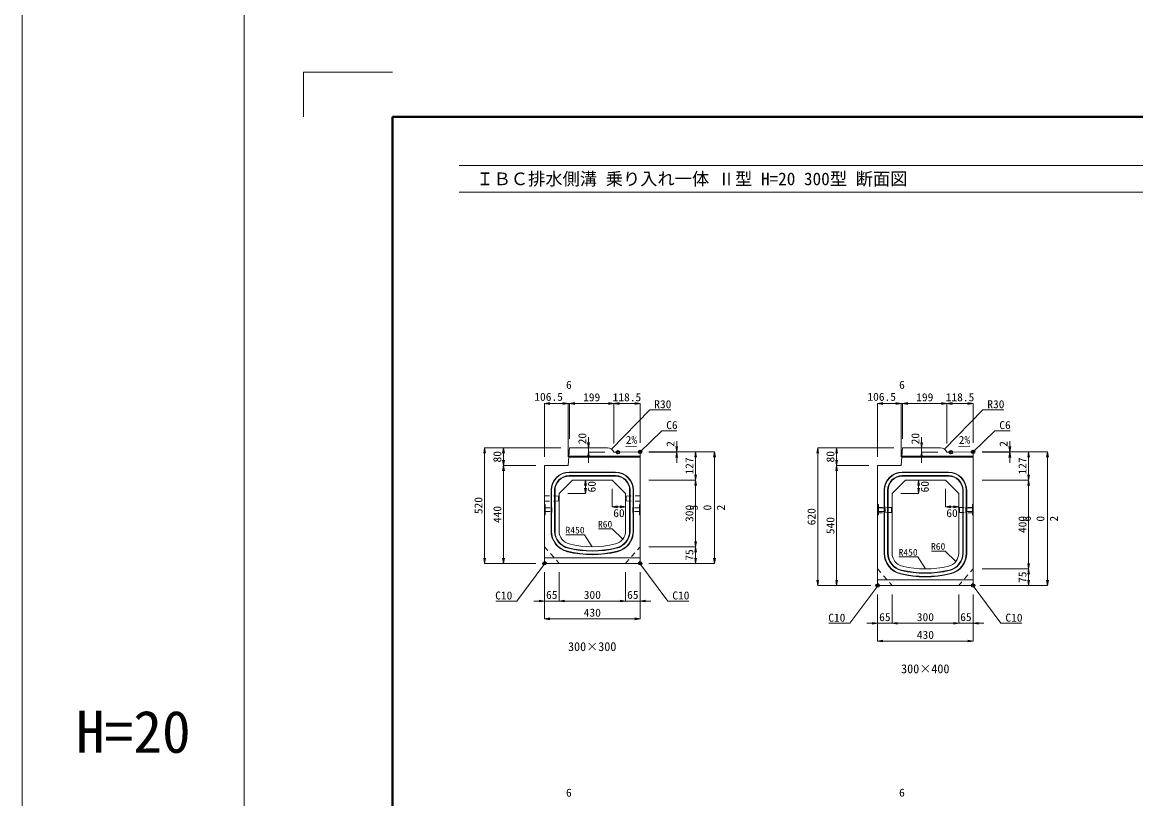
# Model space of a CAD drawing. Units: millimetres at full size; some dimension numbers follow another scale. Extents: x -1267 to 18002, y -8040 to 14480.
# Drawn here: x -1267 to 3747, y 2668 to 6165 of the extents above; entities that cross this region are included whole.
import ezdxf
from ezdxf.enums import TextEntityAlignment as Align

# ---------------------------------------------------------------- set-up
doc = ezdxf.new("R2010")
doc.units = ezdxf.units.MM
doc.header["$LTSCALE"] = 30
doc.header["$PDMODE"] = 32
doc.header["$PDSIZE"] = 15
doc.linetypes.add('USER1', pattern=[1.35, 0.75, -0.6])
for name, color, linetype, lineweight in [('0_2', 7, 'Continuous', 13), ('Defpoints_3', 1, 'Continuous', 13), ('インサート', 3, 'USER1', 9), ('吊りマスター', 4, 'USER1', 9), ('図枠', 7, 'Continuous', 5), ('寸法線', 7, 'Continuous', 13), ('引出線', 4, 'Continuous', 13), ('本体', 2, 'Continuous', 13), ('目地', 132, 'Continuous', 5)]:
    doc.layers.add(name, color=color, linetype=linetype, lineweight=lineweight)
doc.layers.add('作業エリア', color=11, linetype='Continuous')
doc.styles.add('ＭＳ ゴシック', font='')
doc.styles.add('ＭＳ 明朝', font='')
doc.styles.get('ＭＳ ゴシック').set_extended_font_data('MS Gothic')
doc.styles.get('ＭＳ 明朝').set_extended_font_data('MS Mincho')

# ---------------------------------------------------------------- blocks, each defined once
blk = doc.blocks.new('open_arrow')
at = {"color": 0, "linetype": 'Continuous', "lineweight": -2}
blk.add_lwpolyline([(7.5, 1.25), (0, 0), (7.5, -1.25)], dxfattribs=at)

msp = doc.modelspace()

# ---------------------------------------------------------------- linework, layer by layer
at = {"layer": '0_2', "color": 5}
for p, q in [((-1267.22, 14480.25), (-1267.22, -8040.25)), ((-267.22, 14480.25), (-267.22, -8040.25))]:
    msp.add_line(p, q, dxfattribs=at)
at = {"layer": 'Defpoints_3'}
for p, q in [((0, 5940), (400, 5940)), ((0, 5740), (0, 5940))]:
    msp.add_line(p, q, dxfattribs=at)
at = {"layer": 'インサート'}
for p, q in [((1088.2, 3978.84), (1115.2, 3978.84)), ((1088.2, 3978.84), (1088.2, 3961.84)), ((1088.2, 3961.84), (1115.2, 3961.84)), ((1118.2, 3982.84), (1115.2, 3982.84)), ((1115.2, 3982.84), (1115.2, 3957.84)), ((1118.2, 3957.84), (1118.2, 3982.84)), ((1481.8, 3982.84), (1484.8, 3982.84)), ((1481.8, 3957.84), (1481.8, 3982.84)), ((1484.8, 3982.84), (1484.8, 3957.84)), ((1511.8, 3978.84), (1484.8, 3978.84)), ((1511.8, 3961.84), (1484.8, 3961.84)), ((1511.8, 3978.84), (1511.8, 3961.84)), ((2588.2, 3978.84), (2615.2, 3978.84)), ((2588.2, 3978.84), (2588.2, 3961.84)), ((2588.2, 3961.84), (2615.2, 3961.84)), ((2618.2, 3982.84), (2615.2, 3982.84)), ((2615.2, 3982.84), (2615.2, 3957.84)), ((2618.2, 3957.84), (2618.2, 3982.84)), ((2981.8, 3982.84), (2984.8, 3982.84)), ((2981.8, 3957.84), (2981.8, 3982.84)), ((2984.8, 3982.84), (2984.8, 3957.84)), ((3011.8, 3978.84), (2984.8, 3978.84)), ((3011.8, 3961.84), (2984.8, 3961.84)), ((3011.8, 3978.84), (3011.8, 3961.84)), ((1115.2, 3957.84), (1118.2, 3957.84)), ((1484.8, 3957.84), (1481.8, 3957.84)), ((2615.2, 3957.84), (2618.2, 3957.84)), ((2984.8, 3957.84), (2981.8, 3957.84))]:
    msp.add_line(p, q, dxfattribs=at)
at = {"layer": '作業エリア'}
for p in [(1415, 4228.34), (1515, 4230.34), (1515, 4230.34), (2915, 4228.34), (3015, 4230.34), (3015, 4230.34), (1085, 3728.34), (1515, 3728.34), (2585, 3628.34), (3015, 3628.34)]:
    msp.add_point(p, dxfattribs=at)
at = {"layer": '吊りマスター'}
for p, q in [((1085, 4032.84), (1085, 4007.84)), ((1085, 4032.84), (1147, 4031.34)), ((1147, 4031.34), (1147, 4009.34)), ((1515, 4032.84), (1453, 4031.34)), ((1453, 4031.34), (1453, 4009.34)), ((1515, 4032.84), (1515, 4007.84)), ((1085, 4007.84), (1147, 4009.34)), ((1515, 4007.84), (1453, 4009.34)), ((2585, 3980.84), (2585, 3955.84)), ((2585, 3980.84), (2647, 3979.34)), ((2647, 3979.34), (2647, 3957.34)), ((3015, 3980.84), (2953, 3979.34)), ((2953, 3979.34), (2953, 3957.34)), ((3015, 3980.84), (3015, 3955.84)), ((2585, 3955.84), (2647, 3957.34)), ((3015, 3955.84), (2953, 3957.34))]:
    msp.add_line(p, q, dxfattribs=at)
at = {"layer": '図枠', "lineweight": 40}
for p, q in [((400, 200), (400, 5740)), ((400, 5740), (8200, 5740))]:
    msp.add_line(p, q, dxfattribs=at)
at = {"layer": '図枠', "lineweight": 13}
for p, q in [((700, 5520), (7900, 5520)), ((700, 5400), (7900, 5400))]:
    msp.add_line(p, q, dxfattribs=at)
at = {"layer": '寸法線'}
for p, q in [((1085, 4448.34), (1191.5, 4448.34)), ((1085, 4208.34), (1085, 4448.34)), ((1167.5, 4448.34), (1221.5, 4448.34)), ((1191.5, 4208.34), (1191.5, 4448.34)), ((1191.5, 4208.34), (1191.5, 4448.34)), ((1197.5, 4448.34), (1396.63, 4448.34)), ((1197.5, 4288.34), (1197.5, 4448.34)), ((1197.5, 4288.34), (1197.5, 4448.34)), ((1396.63, 4448.34), (1515, 4448.34)), ((1396.63, 4268.34), (1396.63, 4448.34)), ((1396.63, 4268.34), (1396.63, 4448.34)), ((1515, 4270.34), (1515, 4448.34)), ((2585, 4448.34), (2691.5, 4448.34)), ((2585, 4208.34), (2585, 4448.34)), ((2667.5, 4448.34), (2721.5, 4448.34)), ((2691.5, 4208.34), (2691.5, 4448.34)), ((2691.5, 4208.34), (2691.5, 4448.34)), ((2697.5, 4448.34), (2896.63, 4448.34)), ((2697.5, 4288.34), (2697.5, 4448.34)), ((2697.5, 4288.34), (2697.5, 4448.34)), ((2896.63, 4448.34), (3015, 4448.34)), ((2896.63, 4268.34), (2896.63, 4448.34)), ((2896.63, 4268.34), (2896.63, 4448.34)), ((3015, 4270.34), (3015, 4448.34)), ((1282.93, 4296.34), (1282.93, 4180.34)), ((1680.07, 4180.34), (1680.07, 4278.34)), ((2782.93, 4296.34), (2782.93, 4180.34)), ((3180.07, 4180.34), (3180.07, 4278.34)), ((815.14, 3728.34), (815.14, 4248.34)), ((1157.5, 4248.34), (815.14, 4248.34)), ((900.14, 4168.34), (900.14, 4248.34)), ((1157.5, 4248.34), (900.14, 4248.34)), ((1356.63, 4228.34), (1282.93, 4228.34)), ((1555, 4230.34), (1850.07, 4230.34)), ((1555, 4230.34), (1765.07, 4230.34)), ((1555, 4230.34), (1680.07, 4230.34)), ((1555, 4228.34), (1680.07, 4228.34)), ((1765.07, 4103.34), (1765.07, 4230.34)), ((1850.07, 3728.34), (1850.07, 4230.34)), ((2315.14, 3628.34), (2315.14, 4248.34)), ((2657.5, 4248.34), (2315.14, 4248.34)), ((2400.14, 4168.34), (2400.14, 4248.34)), ((2657.5, 4248.34), (2400.14, 4248.34)), ((2856.63, 4228.34), (2782.93, 4228.34)), ((3055, 4230.34), (3350.07, 4230.34)), ((3055, 4230.34), (3265.07, 4230.34)), ((3055, 4230.34), (3180.07, 4230.34)), ((3055, 4228.34), (3180.07, 4228.34)), ((3265.07, 4103.34), (3265.07, 4230.34)), ((3350.07, 3628.34), (3350.07, 4230.34)), ((900.14, 3728.34), (900.14, 4168.34)), ((1045, 4168.34), (900.14, 4168.34)), ((1045, 4168.34), (900.14, 4168.34)), ((2400.14, 3628.34), (2400.14, 4168.34)), ((2545, 4168.34), (2400.14, 4168.34)), ((2545, 4168.34), (2400.14, 4168.34)), ((1250, 4103.34), (1269.29, 4103.34)), ((1269.29, 4043.34), (1269.29, 4103.34)), ((1390, 4063.34), (1390, 3982.61)), ((1555, 4103.34), (1765.07, 4103.34)), ((1555, 4103.34), (1765.07, 4103.34)), ((1765.07, 3803.34), (1765.07, 4103.34)), ((2750, 4103.34), (2769.29, 4103.34)), ((2769.29, 4043.34), (2769.29, 4103.34)), ((2890, 4063.34), (2890, 3982.61)), ((3055, 4103.34), (3265.07, 4103.34)), ((3055, 4103.34), (3265.07, 4103.34)), ((3265.07, 3703.34), (3265.07, 4103.34)), ((1190, 4043.34), (1269.29, 4043.34)), ((2690, 4043.34), (2769.29, 4043.34)), ((1390, 3982.61), (1450, 3982.61)), ((1450, 4003.34), (1450, 3982.61)), ((2890, 3982.61), (2950, 3982.61)), ((2950, 4003.34), (2950, 3982.61)), ((1555, 3803.34), (1765.07, 3803.34)), ((1555, 3803.34), (1765.07, 3803.34)), ((1765.07, 3728.34), (1765.07, 3803.34)), ((1045, 3728.34), (815.14, 3728.34)), ((1045, 3728.34), (900.14, 3728.34)), ((1555, 3728.34), (1765.07, 3728.34)), ((1555, 3728.34), (1850.07, 3728.34)), ((1085, 3688.34), (1085, 3558.34)), ((1085, 3688.34), (1085, 3478.34)), ((1150, 3688.34), (1150, 3558.34)), ((1150, 3688.34), (1150, 3558.34)), ((1450, 3688.34), (1450, 3558.34)), ((1450, 3688.34), (1450, 3558.34)), ((1515, 3688.34), (1515, 3558.34)), ((1515, 3688.34), (1515, 3478.34)), ((3055, 3703.34), (3265.07, 3703.34)), ((3055, 3703.34), (3265.07, 3703.34)), ((3265.07, 3628.34), (3265.07, 3703.34)), ((2555, 3628.34), (2315.14, 3628.34)), ((2555, 3628.34), (2400.14, 3628.34)), ((3045, 3628.34), (3265.07, 3628.34)), ((3045, 3628.34), (3350.07, 3628.34)), ((2585, 3588.34), (2585, 3458.34)), ((2585, 3588.34), (2585, 3378.34)), ((2650, 3588.34), (2650, 3458.34)), ((2650, 3588.34), (2650, 3458.34)), ((2950, 3588.34), (2950, 3458.34)), ((2950, 3588.34), (2950, 3458.34)), ((3015, 3588.34), (3015, 3458.34)), ((3015, 3588.34), (3015, 3378.34)), ((1037, 3558.34), (1198, 3558.34)), ((1150, 3558.34), (1450, 3558.34)), ((1402, 3558.34), (1563, 3558.34)), ((1085, 3478.34), (1515, 3478.34)), ((2537, 3458.34), (2698, 3458.34)), ((2650, 3458.34), (2950, 3458.34)), ((2902, 3458.34), (3063, 3458.34)), ((2585, 3378.34), (3015, 3378.34))]:
    msp.add_line(p, q, dxfattribs=at)
at = {"layer": '引出線'}
for points in [[(1385.67, 4242.84), (1558.91, 4419.81), (1653.58, 4419.81)], [(2885.67, 4242.84), (3058.91, 4419.81), (3153.58, 4419.81)], [(1512, 4227.28), (1612.83, 4325.7), (1681.17, 4325.7)], [(3012, 4227.28), (3112.83, 4325.7), (3181.17, 4325.7)], [(1450.89, 4254.83), (1499.6, 4255.81), (1450.86, 4254.83)], [(2950.89, 4254.83), (2999.6, 4255.81), (2950.86, 4254.83)], [(1437.07, 3836.66), (1389.78, 3883.6), (1327.55, 3883.6)], [(1300, 3803.34), (1265.29, 3856.93), (1181.12, 3856.93)], [(2937.07, 3736.66), (2889.78, 3783.6), (2827.55, 3783.6)], [(1090, 3733.34), (959.75, 3558.34), (865.08, 3558.34)], [(1510, 3733.34), (1640.25, 3558.34), (1734.92, 3558.34)], [(2800, 3703.34), (2765.29, 3756.93), (2681.12, 3756.93)], [(2590, 3633.34), (2459.75, 3458.34), (2365.08, 3458.34)], [(3010, 3633.34), (3140.25, 3458.34), (3234.92, 3458.34)]]:
    msp.add_lwpolyline(points, dxfattribs=at)
at = {"layer": '本体'}
for p, q in [((1191.5, 4168.34), (1197.5, 4248.34)), ((1197.5, 4248.34), (1368.35, 4248.34)), ((1415, 4228.34), (1396.63, 4228.34)), ((1509, 4230.22), (1415, 4228.34)), ((1515, 4224.34), (1509, 4230.22)), ((1515, 3738.34), (1515, 4224.34)), ((2691.5, 4168.34), (2697.5, 4248.34)), ((2697.5, 4248.34), (2868.35, 4248.34)), ((2915, 4228.34), (2896.63, 4228.34)), ((3009, 4230.22), (2915, 4228.34)), ((3015, 4224.34), (3009, 4230.22)), ((3015, 3638.34), (3015, 4224.34)), ((1085, 4168.34), (1085, 3738.34)), ((1085, 4168.34), (1191.5, 4168.34)), ((2585, 4168.34), (2585, 3638.34)), ((2585, 4168.34), (2691.5, 4168.34)), ((1150, 4043.34), (1210, 4103.34)), ((1210, 4103.34), (1390, 4103.34)), ((1390, 4103.34), (1450, 4043.34)), ((2650, 4043.34), (2710, 4103.34)), ((2710, 4103.34), (2890, 4103.34)), ((2890, 4103.34), (2950, 4043.34)), ((1150, 4043.34), (1150, 3873.87)), ((1450, 3873.87), (1450, 4043.34)), ((2650, 4043.34), (2650, 3773.87)), ((2950, 3773.87), (2950, 4043.34)), ((1085, 3738.34), (1095, 3728.34)), ((1095, 3728.34), (1505, 3728.34)), ((1505, 3728.34), (1515, 3738.34)), ((2585, 3638.34), (2595, 3628.34)), ((2595, 3628.34), (3005, 3628.34)), ((3005, 3628.34), (3015, 3638.34))]:
    msp.add_line(p, q, dxfattribs=at)
at = {"layer": '本体', "lineweight": 9}
for p, q in [((1085, 3994.84), (1088.2, 3992.84)), ((1088.2, 3992.84), (1088.2, 3947.84)), ((1515, 3994.84), (1511.8, 3992.84)), ((1511.8, 3992.84), (1511.8, 3947.84)), ((2585, 3994.84), (2588.2, 3992.84)), ((2588.2, 3992.84), (2588.2, 3947.84)), ((3015, 3994.84), (3011.8, 3992.84)), ((3011.8, 3992.84), (3011.8, 3947.84)), ((1088.2, 3947.84), (1085, 3945.84)), ((1511.8, 3947.84), (1515, 3945.84)), ((2588.2, 3947.84), (2585, 3945.84)), ((3011.8, 3947.84), (3015, 3945.84)), ((1085, 3753.34), (1515, 3753.34)), ((2585, 3653.34), (3015, 3653.34))]:
    msp.add_line(p, q, dxfattribs=at)
at = {"layer": '本体', "linetype": 'USER1', "lineweight": 9}
for p, q in [((1085, 3803.34), (1150, 3728.34)), ((1450, 3728.34), (1515, 3803.34)), ((2585, 3703.34), (2650, 3628.34)), ((2950, 3628.34), (3015, 3703.34))]:
    msp.add_line(p, q, dxfattribs=at)
at = {"layer": '本体'}
for centre, radius, start, end in [((1368.35, 4218.34), 30, 19.47122, 90), ((2868.35, 4218.34), 30, 19.47122, 90), ((1210, 3873.87), 60, 180, 256.65764), ((1390, 3873.87), 60, 283.34236, 0), ((1300, 4253.34), 450, 256.65764, 283.34236), ((2710, 3773.87), 60, 180, 256.65764), ((2890, 3773.87), 60, 283.34236, 0), ((2800, 4153.34), 450, 256.65764, 283.34236)]:
    msp.add_arc(centre, radius, start, end, dxfattribs=at)
at = {"layer": '目地'}
for p, q in [((1515, 4206.34), (1194.35, 4206.34)), ((1515, 4210.34), (1194.65, 4210.34)), ((3015, 4206.34), (2694.35, 4206.34)), ((3015, 4210.34), (2694.65, 4210.34)), ((1404, 4139.34), (1196, 4139.34)), ((1404, 4137.34), (1196, 4137.34)), ((1404, 4123.34), (1196, 4123.34)), ((1404, 4121.34), (1196, 4121.34)), ((2904, 4139.34), (2696, 4139.34)), ((2904, 4137.34), (2696, 4137.34)), ((2904, 4123.34), (2696, 4123.34)), ((2904, 4121.34), (2696, 4121.34)), ((1114, 4057.34), (1114, 3873.87)), ((1116, 4057.34), (1116, 3873.87)), ((1130, 4057.34), (1130, 3873.87)), ((1132, 4057.34), (1132, 3873.87)), ((1468, 3873.87), (1468, 4057.34)), ((1470, 3873.87), (1470, 4057.34)), ((1484, 3873.87), (1484, 4057.34)), ((1486, 3873.87), (1486, 4057.34)), ((2614, 4057.34), (2614, 3773.87)), ((2616, 4057.34), (2616, 3773.87)), ((2630, 4057.34), (2630, 3773.87)), ((2632, 4057.34), (2632, 3773.87)), ((2968, 3773.87), (2968, 4057.34)), ((2970, 3773.87), (2970, 4057.34)), ((2984, 3773.87), (2984, 4057.34)), ((2986, 3773.87), (2986, 4057.34))]:
    msp.add_line(p, q, dxfattribs=at)
for centre, radius, start, end in [((1196, 4057.34), 82, 90, 180), ((1196, 4057.34), 80, 90, 180), ((1196, 4057.34), 66, 90, 180), ((1196, 4057.34), 64, 90, 180), ((1404, 4057.34), 82, 0, 90), ((1404, 4057.34), 80, 0, 90), ((1404, 4057.34), 66, 0, 90), ((1404, 4057.34), 64, 0, 90), ((2696, 4057.34), 82, 90, 180), ((2696, 4057.34), 80, 90, 180), ((2696, 4057.34), 66, 90, 180), ((2696, 4057.34), 64, 90, 180), ((2904, 4057.34), 82, 0, 90), ((2904, 4057.34), 80, 0, 90), ((2904, 4057.34), 66, 0, 90), ((2904, 4057.34), 64, 0, 90), ((1210, 3873.87), 96, 180, 256.65764), ((1210, 3873.87), 94, 180, 256.65764), ((1210, 3873.87), 80, 180, 256.65764), ((1210, 3873.87), 78, 180, 256.65764), ((1390, 3873.87), 78, 283.34236, 0), ((1390, 3873.87), 80, 283.34236, 0), ((1390, 3873.87), 94, 283.34236, 0), ((1390, 3873.87), 96, 283.34236, 0), ((1300, 4253.34), 486, 256.65764, 283.34236), ((1300, 4253.34), 484, 256.65764, 283.34236), ((1300, 4253.34), 470, 256.65764, 283.34236), ((1300, 4253.34), 468, 256.65764, 283.34236), ((2710, 3773.87), 96, 180, 256.65764), ((2710, 3773.87), 94, 180, 256.65764), ((2710, 3773.87), 80, 180, 256.65764), ((2710, 3773.87), 78, 180, 256.65764), ((2890, 3773.87), 78, 283.34236, 0), ((2890, 3773.87), 80, 283.34236, 0), ((2890, 3773.87), 94, 283.34236, 0), ((2890, 3773.87), 96, 283.34236, 0), ((2800, 4153.34), 486, 256.65764, 283.34236), ((2800, 4153.34), 484, 256.65764, 283.34236), ((2800, 4153.34), 470, 256.65764, 283.34236), ((2800, 4153.34), 468, 256.65764, 283.34236)]:
    msp.add_arc(centre, radius, start, end, dxfattribs=at)

# ---------------------------------------------------------------- block references
at = {"layer": '寸法線', "xscale": 3.2, "yscale": 3.2}
for p in [(1085, 4448.34), (1197.5, 4448.34), (1396.63, 4448.34), (2585, 4448.34), (2697.5, 4448.34), (2896.63, 4448.34), (1390, 3982.61), (2890, 3982.61), (1150, 3558.34), (1150, 3558.34), (1515, 3558.34), (1085, 3478.34), (2650, 3458.34), (2650, 3458.34), (3015, 3458.34), (2585, 3378.34)]:
    msp.add_blockref('open_arrow', p, dxfattribs=at)
for p, rotation in [((1191.5, 4448.34), 180), ((1396.63, 4448.34), 180), ((1515, 4448.34), 180), ((2691.5, 4448.34), 180), ((2896.63, 4448.34), 180), ((3015, 4448.34), 180), ((1282.93, 4248.34), 90), ((2782.93, 4248.34), 90), ((815.14, 4248.34), 270), ((900.14, 4248.34), 270), ((1282.93, 4228.34), 270), ((1680.07, 4230.34), 90), ((1680.07, 4228.34), 270), ((1765.07, 4230.34), 270), ((1850.07, 4230.34), 270), ((2315.14, 4248.34), 270), ((2400.14, 4248.34), 270), ((2782.93, 4228.34), 270), ((3180.07, 4230.34), 90), ((3180.07, 4228.34), 270), ((3265.07, 4230.34), 270), ((3350.07, 4230.34), 270), ((900.14, 4168.34), 90), ((900.14, 4168.34), 270), ((2400.14, 4168.34), 90), ((2400.14, 4168.34), 270), ((1765.07, 4103.34), 90), ((3265.07, 4103.34), 90), ((1269.29, 4103.34), 270), ((1269.29, 4043.34), 90), ((1765.07, 4103.34), 270), ((2769.29, 4103.34), 270), ((2769.29, 4043.34), 90), ((3265.07, 4103.34), 270), ((1450, 3982.61), 180), ((2950, 3982.61), 180), ((1765.07, 3803.34), 90), ((1765.07, 3803.34), 270), ((815.14, 3728.34), 90), ((900.14, 3728.34), 90), ((1765.07, 3728.34), 90), ((1850.07, 3728.34), 90), ((3265.07, 3703.34), 90), ((3265.07, 3703.34), 270), ((2315.14, 3628.34), 90), ((2400.14, 3628.34), 90), ((3265.07, 3628.34), 90), ((3350.07, 3628.34), 90), ((1085, 3558.34), 180), ((1450, 3558.34), 180), ((1450, 3558.34), 180), ((1515, 3478.34), 180), ((2585, 3458.34), 180), ((2950, 3458.34), 180), ((2950, 3458.34), 180), ((3015, 3378.34), 180)]:
    msp.add_blockref('open_arrow', p, dxfattribs=dict(at, rotation=rotation))
at = {"layer": '引出線'}
for p, xscale, yscale, rotation in [((1385.67, 4242.84), 0.16, 0.16, 45.6), ((1450.89, 4254.83), 0.16, 0.16, 1.1), ((1512, 4227.28), 0.16, 0.16, 44.3), ((2885.67, 4242.84), 0.16, 0.16, 45.6), ((2950.89, 4254.83), 0.16, 0.16, 1.1), ((3012, 4227.28), 0.16, 0.16, 44.3), ((1437.07, 3836.66), 0.133, 0.133, 135.2), ((1300, 3803.34), 0.133, 0.133, 122.9), ((1090, 3733.34), 0.16, 0.16, 233.3), ((1510, 3733.34), 0.16, 0.16, 306.7), ((2937.07, 3736.66), 0.133, 0.133, 135.2), ((2800, 3703.34), 0.133, 0.133, 122.9), ((2590, 3633.34), 0.16, 0.16, 233.3), ((3010, 3633.34), 0.16, 0.16, 306.7)]:
    msp.add_blockref('open_arrow', p, dxfattribs=dict(at, xscale=xscale, yscale=yscale, rotation=rotation))

# ---------------------------------------------------------------- texts
at = {"layer": '0_2'}
for s, height, style, p in [('300×300', 40.03, 'ＭＳ 明朝', (1299.52, 3353.37)), ('300×400', 40.03, 'ＭＳ 明朝', (2799.52, 3253.37)), ('H=20', 189.9, 'ＭＳ ゴシック', (-767.22, 2970))]:
    msp.add_text(s, height=height, dxfattribs=dict(at, style=style)).set_placement(p, align=Align.MIDDLE_CENTER)
at = {"layer": '図枠', "style": 'ＭＳ ゴシック'}
msp.add_text('\u3000ＩＢＣ排水側溝 乗り入れ一体 Ⅱ型 H=20 300型 断面図', height=56.96, dxfattribs=at).set_placement((700, 5460), align=Align.MIDDLE_LEFT)
at = {"layer": '寸法線', "style": 'ＭＳ 明朝', "width": 1.05}
for s, p in [('6', (1194.5, 4532.35)), ('6', (2694.5, 4532.35)), ('106.5', (1103.16, 4478.34)), ('199', (1297.07, 4476.34)), ('118.5', (1455.82, 4476.34)), ('106.5', (2603.16, 4478.34)), ('199', (2797.07, 4476.34)), ('118.5', (2955.82, 4476.34)), ('60', (1420, 3954.61)), ('60', (2920, 3954.61)), ('65', (1117.5, 3586.34)), ('300', (1300, 3586.34)), ('65', (1482.5, 3586.34)), ('430', (1300, 3506.34)), ('65', (2617.5, 3486.34)), ('300', (2800, 3486.34)), ('65', (2982.5, 3486.34)), ('430', (2800, 3406.34)), ('6', (1194.5, 2695.67)), ('6', (2694.5, 2695.67))]:
    msp.add_text(s, height=36.03, dxfattribs=at).set_placement(p, align=Align.MIDDLE_CENTER)
for s, p in [('20', (1254.93, 4289.99)), ('20', (2754.93, 4289.99)), ('2', (1652.07, 4265.92)), ('2', (3152.07, 4265.92)), ('80', (872.14, 4208.34)), ('80', (2372.14, 4208.34)), ('127', (1737.07, 4166.84)), ('127', (3237.07, 4166.84)), ('60', (1297.29, 4073.34)), ('60', (2797.29, 4073.34)), ('520', (787.14, 3988.34)), ('440', (872.14, 3948.34)), ('300', (1737.07, 3953.34)), ('620', (2287.14, 3938.34)), ('540', (2372.14, 3898.34)), ('400', (3237.07, 3903.34)), ('75', (1737.07, 3765.84)), ('75', (3237.07, 3665.84))]:
    msp.add_text(s, height=36.03, rotation=90, dxfattribs=at).set_placement(p, align=Align.MIDDLE_CENTER)
for s, p in [('5', (1785.62, 3966.38)), ('0', (1846.64, 3966.38)), ('2', (1907.66, 3966.38)), ('6', (3285.62, 3916.38)), ('0', (3346.64, 3916.38)), ('2', (3407.66, 3916.38))]:
    msp.add_text(s, height=36.03, rotation=90, dxfattribs=at).set_placement(p, align=Align.BOTTOM_LEFT)
at = {"layer": '引出線', "style": 'ＭＳ 明朝', "width": 1.05}
for s, p in [('R30', (1578.91, 4463.01)), ('R30', (3078.91, 4463.01)), ('C6', (1632.83, 4368.9)), ('C6', (3132.83, 4368.9)), ('C10', (1660.25, 3601.54)), ('C10', (3160.25, 3501.54))]:
    msp.add_text(s, height=36.03, dxfattribs=at).set_placement(p, align=Align.TOP_LEFT)
for p in [(1449.92, 4301.73), (2949.92, 4301.73)]:
    msp.add_text('2%', height=36.03, rotation=1.146, dxfattribs=at).set_placement(p, align=Align.TOP_LEFT)
for s, height, p in [('R60', 30.02, (1389.78, 3919.6)), ('R450', 30.02, (1265.29, 3892.93)), ('R60', 30.02, (2889.78, 3819.6)), ('R450', 30.02, (2765.29, 3792.93)), ('C10', 36.03, (939.75, 3601.54)), ('C10', 36.03, (2439.75, 3501.54))]:
    msp.add_text(s, height=height, dxfattribs=at).set_placement(p, align=Align.TOP_RIGHT)

doc.saveas('drawing.dxf')
